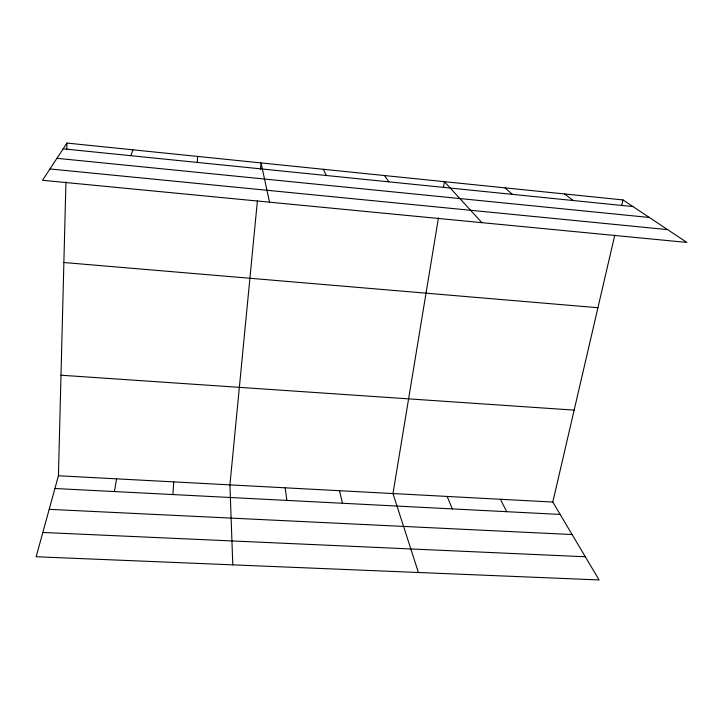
<?xml version="1.0" encoding="UTF-8"?>
<svg xmlns="http://www.w3.org/2000/svg" width="723" height="723" viewBox="0 0 723 723"><rect width="100%" height="100%" fill="white"/><g stroke="black" fill="none" stroke-linecap="round" stroke-linejoin="round"><path stroke-width="1.08" d="M614.794 235.12L552.797 502.06L599.087 579.936L36.15 556.755L58.427 475.752L65.938 181.916M66.76 149.724L66.932 143.064L622.973 199.928L686.85 242.422L42.521 180.289L66.932 143.064M197.289 162.422L197.605 156.43M172.905 494.559L173.728 481.889M257.415 200.714L229.923 484.88L232.788 564.853M260.425 169.589L261.066 162.919L269.525 202.178M438.463 217.786L392.978 493.556L418.409 572.489M443.515 187.14L444.419 181.663L481.898 222.657M114.424 491.559L116.566 478.843M621.69 205.422L622.973 199.928M130.89 155.689L132.905 149.815M42.829 532.471L585.314 556.764M49.191 509.335L572.11 534.55M54.921 488.504L560.153 514.433M58.427 475.752L552.797 502.06M60.994 375.219L574.152 410.122M63.877 262.521L597.93 307.718M49.941 168.965L667.618 229.625M56.936 158.31L649.353 217.478M63.154 148.83L632.968 206.579M564.564 193.954L573.24 200.524M505.061 187.872L512.345 194.351M384.446 175.535L388.838 181.834M500.415 499.268L506.696 511.685M323.344 169.281L326.227 175.49M447.148 496.439L452.318 508.893M339.521 490.709L342.404 503.253M285.178 487.817L286.868 500.406"/></g></svg>
